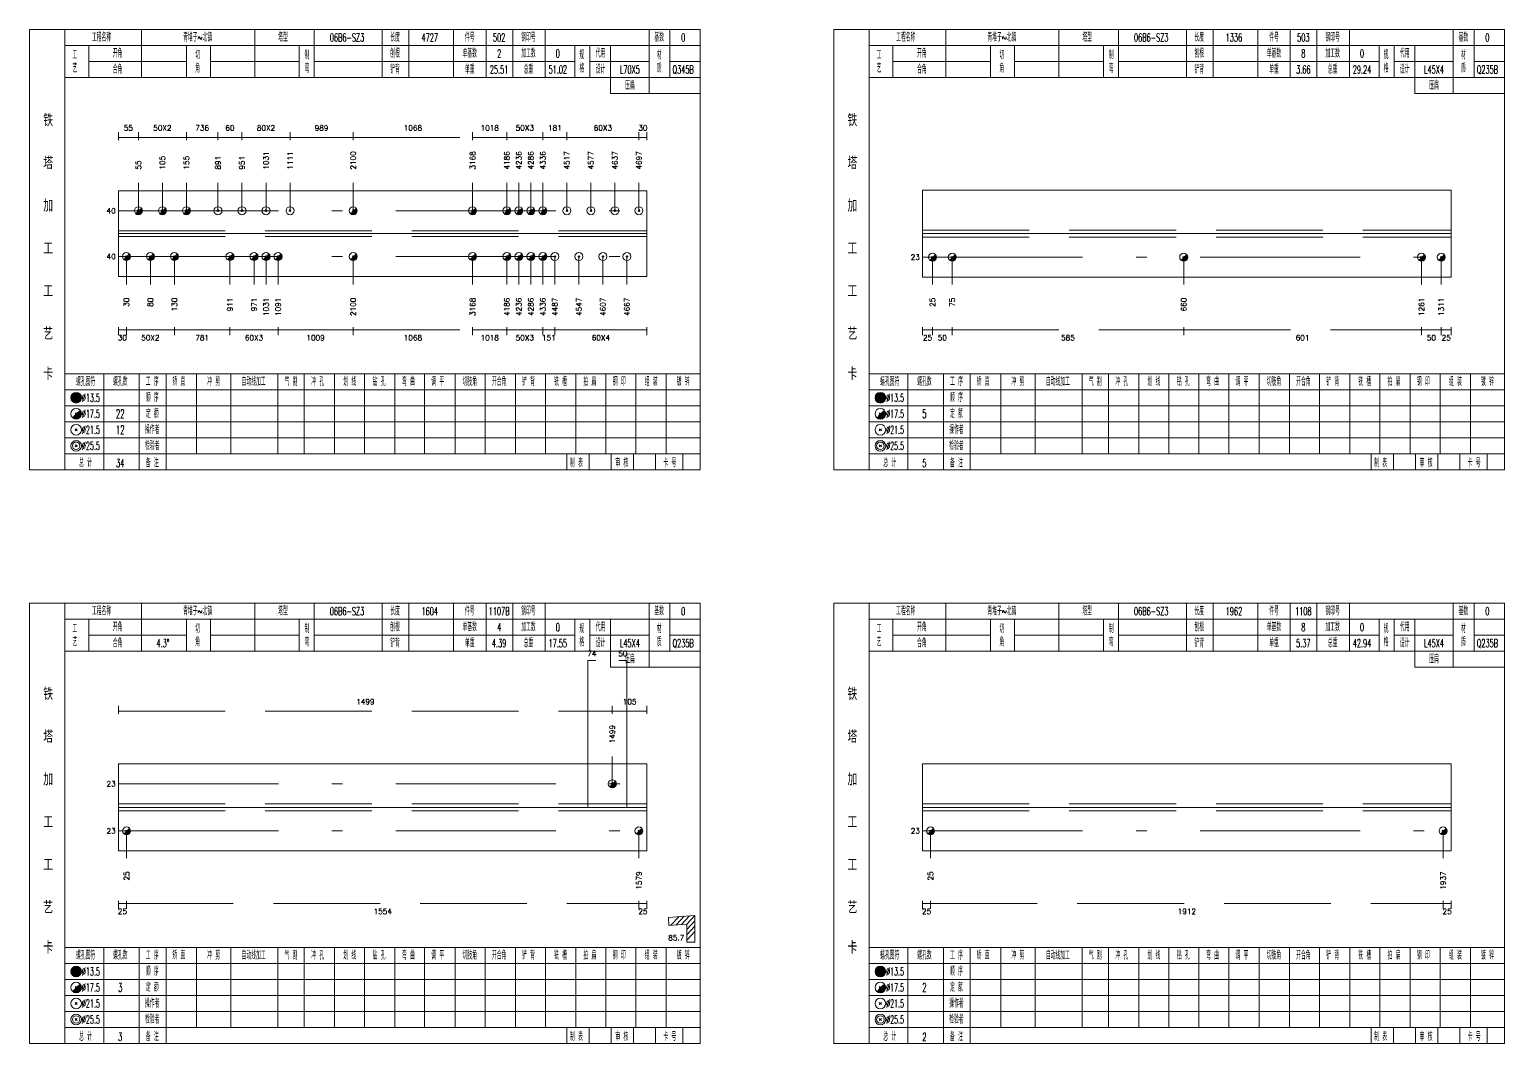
# Model space of a CAD drawing. Extents: x 0 to 30090, y 0 to 380.
# Drawn here: x 15673 to 16226, y 0 to 380 of the extents above; entities that cross this region are included whole.
import ezdxf
from ezdxf.enums import TextEntityAlignment as Align

# ---------------------------------------------------------------- set-up
doc = ezdxf.new("R2010")
doc.units = 0
doc.header["$LTSCALE"] = 20
doc.header["$MEASUREMENT"] = 0
doc.linetypes.add('一点画线', pattern=[5.2, 3, -1, 0.2, -1])
doc.linetypes.add('虚线', pattern=[2.75, 2, -0.75])
doc.layers.get('0').update_dxf_attribs({"linetype": 'CONTINUOUS', "lineweight": 25})
for name, color, linetype, lineweight in [('1', 7, 'CONTINUOUS', 25), ('2', 7, 'CONTINUOUS', 25), ('4', 7, 'CONTINUOUS', 25), ('5', 7, 'CONTINUOUS', 25)]:
    doc.layers.add(name, color=color, linetype=linetype, lineweight=lineweight)
doc.styles.get("Standard").update_dxf_attribs({"font": 'simplex', "width": 0.7, "bigfont": 'gbhzfs.shx'})

# ---------------------------------------------------------------- blocks, each defined once
blk = doc.blocks.new('孔17.5')
at = {"layer": '5', "color": 7, "linetype": 'Continuous', "lineweight": 13}
for p, q in [((-0.2, -0.2), (0.2, 0.2)), ((-0.2, 0.2), (0.2, -0.2))]:
    blk.add_line(p, q, dxfattribs=at)
blk.add_circle((0, 0), 1, dxfattribs=at)
for radius in [0.9, 0.8, 0.7, 0.6, 0.5, 0.4, 0.3, 0.2, 0.1]:
    blk.add_arc((0, 0), radius, 225, 45, dxfattribs=at)
blk = doc.blocks.new('孔21.5')
at = {"layer": '5', "color": 7, "linetype": 'Continuous', "lineweight": 13}
for p, q in [((-0.2, -0.2), (0.2, 0.2)), ((-0.2, 0.2), (0.2, -0.2))]:
    blk.add_line(p, q, dxfattribs=at)
blk.add_circle((0, 0), 1, dxfattribs=at)

msp = doc.modelspace()

# ---------------------------------------------------------------- linework, layer by layer
at = {"color": 8, "linetype": '虚线', "lineweight": 9}
for p, q in [((15706.1, 338.5), (15706.1, 341.5)), ((15706.1, 339.5), (15713.6, 339.5)), ((15713.6, 338.5), (15713.6, 341.5)), ((15713.6, 338.5), (15713.6, 341.5)), ((15713.6, 339.5), (15731.6, 339.5)), ((15731.6, 338.5), (15731.6, 341.5)), ((15731.6, 338.5), (15731.6, 341.5)), ((15731.6, 339.5), (15743.44, 339.5)), ((15743.44, 338.5), (15743.44, 341.5)), ((15743.44, 338.5), (15743.44, 341.5)), ((15743.44, 339.5), (15752.44, 339.5)), ((15752.44, 338.5), (15752.44, 341.5)), ((15752.44, 338.5), (15752.44, 341.5)), ((15752.44, 339.5), (15770.44, 339.5)), ((15770.44, 338.5), (15770.44, 341.5)), ((15770.44, 338.5), (15770.44, 341.5)), ((15770.44, 339.5), (15794.11, 339.5)), ((15794.11, 338.5), (15794.11, 341.5)), ((15794.11, 338.5), (15794.11, 341.5)), ((15794.11, 339.5), (15838.87, 339.5)), ((15838.87, 338.5), (15838.87, 341.5)), ((15838.87, 338.5), (15838.87, 341.5)), ((15838.87, 339.5), (15851.7, 339.5)), ((15851.7, 338.5), (15851.7, 341.5)), ((15851.7, 338.5), (15851.7, 341.5)), ((15851.7, 339.5), (15865.2, 339.5)), ((15865.2, 338.5), (15865.2, 341.5)), ((15865.2, 338.5), (15865.2, 341.5)), ((15865.2, 339.5), (15874.2, 339.5)), ((15874.2, 338.5), (15874.2, 341.5)), ((15874.2, 338.5), (15874.2, 341.5)), ((15874.2, 339.5), (15901.2, 339.5)), ((15901.2, 338.5), (15901.2, 341.5)), ((15901.2, 338.5), (15901.2, 341.5)), ((15901.2, 339.5), (15904.2, 339.5)), ((15904.2, 338.5), (15904.2, 341.5)), ((15706.1, 268.5), (15706.1, 265.5)), ((15706.1, 267.5), (15709.1, 267.5)), ((15709.1, 268.5), (15709.1, 265.5)), ((15709.1, 268.5), (15709.1, 265.5)), ((15709.1, 267.5), (15727.1, 267.5)), ((15727.1, 268.5), (15727.1, 265.5)), ((15727.1, 268.5), (15727.1, 265.5)), ((15727.1, 267.5), (15747.94, 267.5)), ((15747.94, 268.5), (15747.94, 265.5)), ((15747.94, 268.5), (15747.94, 265.5)), ((15747.94, 267.5), (15765.94, 267.5)), ((15765.94, 268.5), (15765.94, 265.5)), ((15765.94, 268.5), (15765.94, 265.5)), ((15765.94, 267.5), (15794.11, 267.5)), ((15794.11, 268.5), (15794.11, 265.5)), ((15794.11, 268.5), (15794.11, 265.5)), ((15794.11, 267.5), (15838.87, 267.5)), ((15838.87, 268.5), (15838.87, 265.5)), ((15838.87, 268.5), (15838.87, 265.5)), ((15838.87, 267.5), (15851.7, 267.5)), ((15851.7, 268.5), (15851.7, 265.5)), ((15851.7, 268.5), (15851.7, 265.5)), ((15851.7, 267.5), (15865.2, 267.5)), ((15865.2, 268.5), (15865.2, 265.5)), ((15865.2, 268.5), (15865.2, 265.5)), ((15865.2, 267.5), (15869.7, 267.5)), ((15869.7, 268.5), (15869.7, 265.5)), ((15869.7, 268.5), (15869.7, 265.5)), ((15869.7, 267.5), (15904.2, 267.5)), ((15904.2, 268.5), (15904.2, 265.5)), ((16007.5, 268.5), (16007.5, 265.5)), ((16007.5, 267.5), (16011.21, 267.5)), ((16011.21, 268.5), (16011.21, 265.5)), ((16011.21, 268.5), (16011.21, 265.5)), ((16011.21, 267.5), (16018.62, 267.5)), ((16018.62, 268.5), (16018.62, 265.5)), ((16018.62, 268.5), (16018.62, 265.5)), ((16018.62, 267.5), (16105.36, 267.5)), ((16105.36, 268.5), (16105.36, 265.5)), ((16105.36, 268.5), (16105.36, 265.5)), ((16105.36, 267.5), (16194.48, 267.5)), ((16194.48, 268.5), (16194.48, 265.5)), ((16194.48, 268.5), (16194.48, 265.5)), ((16194.48, 267.5), (16201.89, 267.5)), ((16201.89, 268.5), (16201.89, 265.5)), ((16201.89, 268.5), (16201.89, 265.5)), ((16201.89, 267.5), (16205.6, 267.5)), ((16205.6, 268.5), (16205.6, 265.5)), ((15706.1, 123.5), (15706.1, 126.5)), ((15706.1, 124.5), (15891.23, 124.5)), ((15891.23, 123.5), (15891.23, 126.5)), ((15891.23, 123.5), (15891.23, 126.5)), ((15891.23, 124.5), (15904.2, 124.5)), ((15904.2, 123.5), (15904.2, 126.5)), ((15706.1, 53.5), (15706.1, 50.5)), ((15706.1, 52.5), (15709.19, 52.5)), ((15709.19, 53.5), (15709.19, 50.5)), ((15709.19, 53.5), (15709.19, 50.5)), ((15709.19, 52.5), (15901.2, 52.5)), ((15901.2, 53.5), (15901.2, 50.5)), ((15901.2, 53.5), (15901.2, 50.5)), ((15901.2, 52.5), (15904.2, 52.5)), ((15904.2, 53.5), (15904.2, 50.5)), ((16007.5, 53.5), (16007.5, 50.5)), ((16007.5, 52.5), (16010.5, 52.5)), ((16010.5, 53.5), (16010.5, 50.5)), ((16010.5, 53.5), (16010.5, 50.5)), ((16010.5, 52.5), (16202.6, 52.5)), ((16202.6, 53.5), (16202.6, 50.5)), ((16202.6, 53.5), (16202.6, 50.5)), ((16202.6, 52.5), (16205.6, 52.5)), ((16205.6, 53.5), (16205.6, 50.5))]:
    msp.add_line(p, q, dxfattribs=at)
at = {"color": 7, "linetype": 'Continuous', "lineweight": 13}
for p, q in [((15713.6, 312.07), (15713.6, 322.5)), ((15722.6, 312.07), (15722.6, 322.5)), ((15731.6, 312.07), (15731.6, 322.5)), ((15743.44, 312.07), (15743.44, 322.5)), ((15752.44, 312.07), (15752.44, 322.5)), ((15761.44, 312.07), (15761.44, 322.5)), ((15770.44, 312.07), (15770.44, 322.5)), ((15794.11, 312.07), (15794.11, 322.5)), ((15838.87, 312.07), (15838.87, 322.5)), ((15851.7, 312.07), (15851.7, 322.5)), ((15856.2, 312.07), (15856.2, 322.5)), ((15860.7, 312.07), (15860.7, 322.5)), ((15865.2, 312.07), (15865.2, 322.5)), ((15874.2, 312.07), (15874.2, 322.5)), ((15883.2, 312.07), (15883.2, 322.5)), ((15892.2, 312.07), (15892.2, 322.5)), ((15901.2, 312.07), (15901.2, 322.5)), ((15709.1, 294.93), (15709.1, 284.5)), ((15718.1, 294.93), (15718.1, 284.5)), ((15727.1, 294.93), (15727.1, 284.5)), ((15747.94, 294.93), (15747.94, 284.5)), ((15756.94, 294.93), (15756.94, 284.5)), ((15761.44, 294.93), (15761.44, 284.5)), ((15765.94, 294.93), (15765.94, 284.5)), ((15794.11, 294.93), (15794.11, 284.5)), ((15838.87, 294.93), (15838.87, 284.5)), ((15851.7, 294.93), (15851.7, 284.5)), ((15856.2, 294.93), (15856.2, 284.5)), ((15860.7, 294.93), (15860.7, 284.5)), ((15865.2, 294.93), (15865.2, 284.5)), ((15869.7, 294.93), (15869.7, 284.5)), ((15878.7, 294.93), (15878.7, 284.5)), ((15887.7, 294.93), (15887.7, 284.5)), ((15896.7, 294.93), (15896.7, 284.5)), ((16011.21, 294.67), (16011.21, 284.5)), ((16018.62, 294.67), (16018.62, 284.5)), ((16105.36, 294.67), (16105.36, 284.5)), ((16194.48, 294.67), (16194.48, 284.5)), ((16201.89, 294.67), (16201.89, 284.5)), ((15891.23, 97.33), (15891.23, 107.5)), ((15709.19, 79.67), (15709.19, 69.5)), ((15901.2, 79.67), (15901.2, 69.5)), ((16010.5, 79.67), (16010.5, 69.5)), ((16202.6, 79.67), (16202.6, 69.5))]:
    msp.add_line(p, q, dxfattribs=at)
at = {"color": 7, "linetype": 'Continuous', "lineweight": 18}
for p, q in [((15706.1, 319.57), (15706.1, 287.43)), ((15706.1, 319.57), (15904.2, 319.57)), ((15904.2, 319.57), (15904.2, 287.43)), ((16007.5, 319.83), (16007.5, 287.17)), ((16007.5, 319.83), (16205.6, 319.83)), ((16205.6, 319.83), (16205.6, 287.17)), ((15706.1, 303.5), (15904.2, 303.5)), ((16007.5, 303.5), (16205.6, 303.5)), ((15706.1, 104.83), (15706.1, 72.17)), ((15706.1, 104.83), (15904.2, 104.83)), ((15904.2, 104.83), (15904.2, 72.17)), ((16007.5, 104.83), (16007.5, 72.17)), ((16007.5, 104.83), (16205.6, 104.83)), ((16205.6, 104.83), (16205.6, 72.17)), ((15706.1, 88.5), (15904.2, 88.5)), ((16007.5, 88.5), (16205.6, 88.5))]:
    msp.add_line(p, q, dxfattribs=at)
at = {"color": 3, "linetype": '一点画线', "lineweight": 13}
for p, q in [((15706.1, 312.07), (15904.2, 312.07)), ((15706.1, 294.93), (15904.2, 294.93)), ((16007.5, 294.67), (16205.6, 294.67)), ((15706.1, 97.33), (15904.2, 97.33)), ((15706.1, 79.67), (15904.2, 79.67)), ((16007.5, 79.67), (16205.6, 79.67))]:
    msp.add_line(p, q, dxfattribs=at)
at = {"color": 1, "linetype": '虚线', "lineweight": 18}
for p, q in [((15706.1, 304.57), (15904.2, 304.57)), ((16007.5, 304.83), (16205.6, 304.83)), ((15706.1, 302.43), (15904.2, 302.43)), ((16007.5, 302.17), (16205.6, 302.17)), ((15706.1, 89.83), (15904.2, 89.83)), ((16007.5, 89.83), (16205.6, 89.83)), ((15706.1, 87.17), (15904.2, 87.17)), ((16007.5, 87.17), (16205.6, 87.17))]:
    msp.add_line(p, q, dxfattribs=at)
at = {"layer": '1', "color": 7, "linetype": 'Continuous', "lineweight": 18}
for p, q in [((15706.1, 287.43), (15904.2, 287.43)), ((16007.5, 287.17), (16205.6, 287.17)), ((15706.1, 72.17), (15904.2, 72.17)), ((16007.5, 72.17), (16205.6, 72.17))]:
    msp.add_line(p, q, dxfattribs=at)
at = {"layer": '2', "color": 7, "linetype": 'Continuous', "lineweight": 13}
for p, q in [((15882.09, 88.5), (15882.09, 143.5)), ((15882.09, 143.5), (15885.09, 143.5)), ((15896.7, 143.5), (15893.7, 143.5)), ((15896.7, 88.5), (15896.7, 143.5)), ((15922.2, 48), (15912.23, 47.25)), ((15912.23, 47.25), (15912.45, 44.26)), ((15912.45, 44.26), (15919.2, 44.77)), ((15913.22, 44.32), (15916.22, 47.55)), ((15915.21, 44.47), (15918.21, 47.7)), ((15917.21, 44.62), (15920.21, 47.85)), ((15919.2, 44.77), (15922.2, 48)), ((15919.2, 42.77), (15922.2, 46)), ((15919.2, 44.77), (15919.2, 38)), ((15922.2, 38), (15922.2, 48)), ((15919.2, 40.77), (15922.2, 44)), ((15919.2, 38.77), (15922.2, 42)), ((15919.2, 38), (15922.2, 38))]:
    msp.add_line(p, q, dxfattribs=at)
at = {"layer": '4', "color": 1, "linetype": 'Continuous', "lineweight": 18}
for p, q in [((15686.1, 215), (15686.1, 380)), ((15714.8, 362), (15714.8, 380)), ((15757.2, 362), (15757.2, 380)), ((15779.5, 362), (15779.5, 380)), ((15805, 362), (15805, 380)), ((15815, 362), (15815, 380)), ((15831.7, 362), (15831.7, 380)), ((15843.9, 362), (15843.9, 380)), ((15853.9, 362), (15853.9, 380)), ((15866.1, 362), (15866.1, 380)), ((15905, 356), (15905, 380)), ((15912.8, 362), (15912.8, 380)), ((15987.5, 215), (15987.5, 380)), ((16016.2, 362), (16016.2, 380)), ((16058.6, 362), (16058.6, 380)), ((16080.9, 362), (16080.9, 380)), ((16106.4, 362), (16106.4, 380)), ((16116.4, 362), (16116.4, 380)), ((16133.1, 362), (16133.1, 380)), ((16145.3, 362), (16145.3, 380)), ((16155.3, 362), (16155.3, 380)), ((16167.5, 362), (16167.5, 380)), ((16206.4, 356), (16206.4, 380)), ((16214.2, 362), (16214.2, 380)), ((15686.1, 374), (15924.2, 374)), ((15695, 362), (15695, 374)), ((15731.6, 362), (15731.6, 374)), ((15740.6, 362), (15740.6, 374)), ((15773.9, 362), (15773.9, 374)), ((15877.2, 362), (15877.2, 374)), ((15882.8, 362), (15882.8, 374)), ((15890.6, 356), (15890.6, 374)), ((15987.5, 374), (16225.6, 374)), ((15996.4, 362), (15996.4, 374)), ((16033, 362), (16033, 374)), ((16042, 362), (16042, 374)), ((16075.3, 362), (16075.3, 374)), ((16178.6, 362), (16178.6, 374)), ((16184.2, 362), (16184.2, 374)), ((16192, 356), (16192, 374)), ((15695, 368), (15731.6, 368)), ((15740.6, 368), (15773.9, 368)), ((15779.5, 368), (15877.2, 368)), ((15882.8, 368), (15905, 368)), ((15912.8, 368), (15924.2, 368)), ((15996.4, 368), (16033, 368)), ((16042, 368), (16075.3, 368)), ((16080.9, 368), (16178.6, 368)), ((16184.2, 368), (16206.4, 368)), ((16214.2, 368), (16225.6, 368)), ((15686.1, 362), (15924.2, 362)), ((15987.5, 362), (16225.6, 362)), ((15890.6, 356), (15924.2, 356)), ((16192, 356), (16225.6, 356)), ((15686.1, 251), (15924.2, 251)), ((15700.6, 215), (15700.6, 251)), ((15713.9, 215), (15713.9, 251)), ((15724, 215), (15724, 251)), ((15735.4, 221), (15735.4, 251)), ((15748.3, 221), (15748.3, 251)), ((15765.9, 221), (15765.9, 251)), ((15775.8, 221), (15775.8, 251)), ((15787.1, 221), (15787.1, 251)), ((15798.4, 221), (15798.4, 251)), ((15809.7, 221), (15809.7, 251)), ((15820.9, 221), (15820.9, 251)), ((15832.3, 221), (15832.3, 251)), ((15843.6, 221), (15843.6, 251)), ((15854.9, 221), (15854.9, 251)), ((15866.2, 221), (15866.2, 251)), ((15877.5, 221), (15877.5, 251)), ((15888.8, 221), (15888.8, 251)), ((15900.1, 221), (15900.1, 251)), ((15911.4, 221), (15911.4, 251)), ((15987.5, 251), (16225.6, 251)), ((16002, 215), (16002, 251)), ((16015.3, 215), (16015.3, 251)), ((16025.4, 215), (16025.4, 251)), ((16036.8, 221), (16036.8, 251)), ((16049.7, 221), (16049.7, 251)), ((16067.3, 221), (16067.3, 251)), ((16077.2, 221), (16077.2, 251)), ((16088.5, 221), (16088.5, 251)), ((16099.8, 221), (16099.8, 251)), ((16111.1, 221), (16111.1, 251)), ((16122.3, 221), (16122.3, 251)), ((16133.7, 221), (16133.7, 251)), ((16145, 221), (16145, 251)), ((16156.3, 221), (16156.3, 251)), ((16167.6, 221), (16167.6, 251)), ((16178.9, 221), (16178.9, 251)), ((16190.2, 221), (16190.2, 251)), ((16201.5, 221), (16201.5, 251)), ((16212.8, 221), (16212.8, 251)), ((15686.1, 245), (15924.2, 245)), ((15987.5, 245), (16225.6, 245)), ((15686.1, 239), (15924.2, 239)), ((15987.5, 239), (16225.6, 239)), ((15686.1, 233), (15924.2, 233)), ((15987.5, 233), (16225.6, 233)), ((15686.1, 227), (15924.2, 227)), ((15987.5, 227), (16225.6, 227)), ((15686.1, 221), (15924.2, 221)), ((15874.2, 215), (15874.2, 221)), ((15882.6, 215), (15882.6, 221)), ((15890.8, 215), (15890.8, 221)), ((15899.2, 215), (15899.2, 221)), ((15907.4, 215), (15907.4, 221)), ((15917.7, 215), (15917.7, 221)), ((15987.5, 221), (16225.6, 221)), ((16175.6, 215), (16175.6, 221)), ((16184, 215), (16184, 221)), ((16192.2, 215), (16192.2, 221)), ((16200.6, 215), (16200.6, 221)), ((16208.8, 215), (16208.8, 221)), ((16219.1, 215), (16219.1, 221)), ((15686.1, 0), (15686.1, 165)), ((15714.8, 147), (15714.8, 165)), ((15757.2, 147), (15757.2, 165)), ((15779.5, 147), (15779.5, 165)), ((15805, 147), (15805, 165)), ((15815, 147), (15815, 165)), ((15831.7, 147), (15831.7, 165)), ((15843.9, 147), (15843.9, 165)), ((15853.9, 147), (15853.9, 165)), ((15866.1, 147), (15866.1, 165)), ((15905, 141), (15905, 165)), ((15912.8, 147), (15912.8, 165)), ((15987.5, 0), (15987.5, 165)), ((16016.2, 147), (16016.2, 165)), ((16058.6, 147), (16058.6, 165)), ((16080.9, 147), (16080.9, 165)), ((16106.4, 147), (16106.4, 165)), ((16116.4, 147), (16116.4, 165)), ((16133.1, 147), (16133.1, 165)), ((16145.3, 147), (16145.3, 165)), ((16155.3, 147), (16155.3, 165)), ((16167.5, 147), (16167.5, 165)), ((16206.4, 141), (16206.4, 165)), ((16214.2, 147), (16214.2, 165)), ((15686.1, 159), (15924.2, 159)), ((15695, 147), (15695, 159)), ((15731.6, 147), (15731.6, 159)), ((15740.6, 147), (15740.6, 159)), ((15773.9, 147), (15773.9, 159)), ((15877.2, 147), (15877.2, 159)), ((15882.8, 147), (15882.8, 159)), ((15890.6, 141), (15890.6, 159)), ((15987.5, 159), (16225.6, 159)), ((15996.4, 147), (15996.4, 159)), ((16033, 147), (16033, 159)), ((16042, 147), (16042, 159)), ((16075.3, 147), (16075.3, 159)), ((16178.6, 147), (16178.6, 159)), ((16184.2, 147), (16184.2, 159)), ((16192, 141), (16192, 159)), ((15695, 153), (15731.6, 153)), ((15740.6, 153), (15773.9, 153)), ((15779.5, 153), (15877.2, 153)), ((15882.8, 153), (15905, 153)), ((15912.8, 153), (15924.2, 153)), ((15996.4, 153), (16033, 153)), ((16042, 153), (16075.3, 153)), ((16080.9, 153), (16178.6, 153)), ((16184.2, 153), (16206.4, 153)), ((16214.2, 153), (16225.6, 153)), ((15686.1, 147), (15924.2, 147)), ((15987.5, 147), (16225.6, 147)), ((15890.6, 141), (15924.2, 141)), ((16192, 141), (16225.6, 141)), ((15686.1, 36), (15924.2, 36)), ((15700.6, 0), (15700.6, 36)), ((15713.9, 0), (15713.9, 36)), ((15724, 0), (15724, 36)), ((15735.4, 6), (15735.4, 36)), ((15748.3, 6), (15748.3, 36)), ((15765.9, 6), (15765.9, 36)), ((15775.8, 6), (15775.8, 36)), ((15787.1, 6), (15787.1, 36)), ((15798.4, 6), (15798.4, 36)), ((15809.7, 6), (15809.7, 36)), ((15820.9, 6), (15820.9, 36)), ((15832.3, 6), (15832.3, 36)), ((15843.6, 6), (15843.6, 36)), ((15854.9, 6), (15854.9, 36)), ((15866.2, 6), (15866.2, 36)), ((15877.5, 6), (15877.5, 36)), ((15888.8, 6), (15888.8, 36)), ((15900.1, 6), (15900.1, 36)), ((15911.4, 6), (15911.4, 36)), ((15987.5, 36), (16225.6, 36)), ((16002, 0), (16002, 36)), ((16015.3, 0), (16015.3, 36)), ((16025.4, 0), (16025.4, 36)), ((16036.8, 6), (16036.8, 36)), ((16049.7, 6), (16049.7, 36)), ((16067.3, 6), (16067.3, 36)), ((16077.2, 6), (16077.2, 36)), ((16088.5, 6), (16088.5, 36)), ((16099.8, 6), (16099.8, 36)), ((16111.1, 6), (16111.1, 36)), ((16122.3, 6), (16122.3, 36)), ((16133.7, 6), (16133.7, 36)), ((16145, 6), (16145, 36)), ((16156.3, 6), (16156.3, 36)), ((16167.6, 6), (16167.6, 36)), ((16178.9, 6), (16178.9, 36)), ((16190.2, 6), (16190.2, 36)), ((16201.5, 6), (16201.5, 36)), ((16212.8, 6), (16212.8, 36)), ((15686.1, 30), (15924.2, 30)), ((15987.5, 30), (16225.6, 30)), ((15686.1, 24), (15924.2, 24)), ((15987.5, 24), (16225.6, 24)), ((15686.1, 18), (15924.2, 18)), ((15987.5, 18), (16225.6, 18)), ((15686.1, 12), (15924.2, 12)), ((15987.5, 12), (16225.6, 12)), ((15686.1, 6), (15924.2, 6)), ((15874.2, 0), (15874.2, 6)), ((15882.6, 0), (15882.6, 6)), ((15890.8, 0), (15890.8, 6)), ((15899.2, 0), (15899.2, 6)), ((15907.4, 0), (15907.4, 6)), ((15917.7, 0), (15917.7, 6)), ((15987.5, 6), (16225.6, 6)), ((16175.6, 0), (16175.6, 6)), ((16184, 0), (16184, 6)), ((16192.2, 0), (16192.2, 6)), ((16200.6, 0), (16200.6, 6)), ((16208.8, 0), (16208.8, 6)), ((16219.1, 0), (16219.1, 6))]:
    msp.add_line(p, q, dxfattribs=at)
at = {"layer": '4', "color": 7, "linetype": 'Continuous', "lineweight": 13}
for p, q in [((15690.1, 241.8), (15690.5, 242.2)), ((15690.5, 241.8), (15690.1, 242.2)), ((15991.5, 241.8), (15991.9, 242.2)), ((15991.9, 241.8), (15991.5, 242.2)), ((15689.9, 235.6), (15690.7, 236.4)), ((15689.9, 236.4), (15690.7, 235.6)), ((15991.3, 235.6), (15992.1, 236.4)), ((15991.3, 236.4), (15992.1, 235.6)), ((15689.9, 229.6), (15690.7, 230.4)), ((15689.9, 230.4), (15690.7, 229.6)), ((15991.3, 229.6), (15992.1, 230.4)), ((15991.3, 230.4), (15992.1, 229.6)), ((15689.9, 223.6), (15690.7, 224.4)), ((15689.9, 224.4), (15690.7, 223.6)), ((15991.3, 223.6), (15992.1, 224.4)), ((15991.3, 224.4), (15992.1, 223.6)), ((15690.1, 26.8), (15690.5, 27.2)), ((15690.5, 26.8), (15690.1, 27.2)), ((15991.5, 26.8), (15991.9, 27.2)), ((15991.9, 26.8), (15991.5, 27.2)), ((15689.9, 20.6), (15690.7, 21.4)), ((15689.9, 21.4), (15690.7, 20.6)), ((15991.3, 20.6), (15992.1, 21.4)), ((15991.3, 21.4), (15992.1, 20.6)), ((15689.9, 14.6), (15690.7, 15.4)), ((15689.9, 15.4), (15690.7, 14.6)), ((15991.3, 14.6), (15992.1, 15.4)), ((15991.3, 15.4), (15992.1, 14.6)), ((15689.9, 8.6), (15690.7, 9.4)), ((15689.9, 9.4), (15690.7, 8.6)), ((15991.3, 8.6), (15992.1, 9.4)), ((15991.3, 9.4), (15992.1, 8.6))]:
    msp.add_line(p, q, dxfattribs=at)
at = {"layer": '4', "color": 1, "linetype": 'Continuous', "lineweight": 18}
for points in [[(15672.8, 380), (15672.8, 215), (15924.2, 215), (15924.2, 380)], [(15974.2, 380), (15974.2, 215), (16225.6, 215), (16225.6, 380)], [(15672.8, 165), (15672.8, 0), (15924.2, 0), (15924.2, 165)], [(15974.2, 165), (15974.2, 0), (16225.6, 0), (16225.6, 165)]]:
    msp.add_lwpolyline(points, close=True, dxfattribs=at)
at = {"layer": '4', "color": 7, "linetype": 'Continuous', "lineweight": 13}
for centre, radius in [((15690.3, 242), 2), ((15690.3, 242), 1.8), ((15690.3, 242), 1.6), ((15690.3, 242), 1.4), ((15991.7, 242), 2), ((15991.7, 242), 1.8), ((15991.7, 242), 1.6), ((15991.7, 242), 1.4), ((15690.3, 236), 2), ((15690.3, 242), 1.2), ((15690.3, 242), 1), ((15690.3, 242), 0.8), ((15690.3, 242), 0.6), ((15690.3, 242), 0.4), ((15690.3, 242), 0.2), ((15991.7, 236), 2), ((15991.7, 242), 1.2), ((15991.7, 242), 1), ((15991.7, 242), 0.8), ((15991.7, 242), 0.6), ((15991.7, 242), 0.4), ((15991.7, 242), 0.2), ((15690.3, 230), 2), ((15991.7, 230), 2), ((15690.3, 224), 2), ((15690.3, 224), 1.4), ((15991.7, 224), 2), ((15991.7, 224), 1.4), ((15690.3, 27), 2), ((15690.3, 27), 1.8), ((15690.3, 27), 1.6), ((15690.3, 27), 1.4), ((15690.3, 27), 1.2), ((15690.3, 27), 1), ((15690.3, 27), 0.8), ((15991.7, 27), 2), ((15991.7, 27), 1.8), ((15991.7, 27), 1.6), ((15991.7, 27), 1.4), ((15991.7, 27), 1.2), ((15991.7, 27), 1), ((15991.7, 27), 0.8), ((15690.3, 21), 2), ((15690.3, 27), 0.6), ((15690.3, 27), 0.4), ((15690.3, 27), 0.2), ((15991.7, 21), 2), ((15991.7, 27), 0.6), ((15991.7, 27), 0.4), ((15991.7, 27), 0.2), ((15690.3, 15), 2), ((15991.7, 15), 2), ((15690.3, 9), 2), ((15690.3, 9), 1.4), ((15991.7, 9), 2), ((15991.7, 9), 1.4)]:
    msp.add_circle(centre, radius, dxfattribs=at)
for centre, radius in [((15690.3, 236), 1.8), ((15690.3, 236), 1.6), ((15690.3, 236), 1.4), ((15690.3, 236), 1.2), ((15690.3, 236), 1), ((15690.3, 236), 0.8), ((15690.3, 236), 0.6), ((15690.3, 236), 0.4), ((15690.3, 236), 0.2), ((15991.7, 236), 1.8), ((15991.7, 236), 1.6), ((15991.7, 236), 1.4), ((15991.7, 236), 1.2), ((15991.7, 236), 1), ((15991.7, 236), 0.8), ((15991.7, 236), 0.6), ((15991.7, 236), 0.4), ((15991.7, 236), 0.2), ((15690.3, 21), 1.8), ((15690.3, 21), 1.6), ((15991.7, 21), 1.8), ((15991.7, 21), 1.6), ((15690.3, 21), 1.4), ((15690.3, 21), 1.2), ((15690.3, 21), 1), ((15690.3, 21), 0.8), ((15690.3, 21), 0.6), ((15690.3, 21), 0.4), ((15690.3, 21), 0.2), ((15991.7, 21), 1.4), ((15991.7, 21), 1.2), ((15991.7, 21), 1), ((15991.7, 21), 0.8), ((15991.7, 21), 0.6), ((15991.7, 21), 0.4), ((15991.7, 21), 0.2)]:
    msp.add_arc(centre, radius, 225, 45, dxfattribs=at)

# ---------------------------------------------------------------- block references
at = {"color": 7, "linetype": 'Continuous', "lineweight": 13, "xscale": 1.5, "yscale": 1.5, "zscale": 1.5}
for name, p in [('孔17.5', (15713.6, 312.07)), ('孔17.5', (15722.6, 312.07)), ('孔17.5', (15731.6, 312.07)), ('孔21.5', (15743.44, 312.07)), ('孔21.5', (15752.44, 312.07)), ('孔21.5', (15761.44, 312.07)), ('孔21.5', (15770.44, 312.07)), ('孔17.5', (15794.11, 312.07)), ('孔17.5', (15838.87, 312.07)), ('孔17.5', (15851.7, 312.07)), ('孔17.5', (15856.2, 312.07)), ('孔17.5', (15860.7, 312.07)), ('孔17.5', (15865.2, 312.07)), ('孔21.5', (15874.2, 312.07)), ('孔21.5', (15883.2, 312.07)), ('孔21.5', (15892.2, 312.07)), ('孔21.5', (15901.2, 312.07)), ('孔17.5', (15891.23, 97.33))]:
    msp.add_blockref(name, p, dxfattribs=at)
at = {"layer": '1', "color": 7, "linetype": 'Continuous', "lineweight": 13, "xscale": 1.5, "yscale": 1.5, "zscale": 1.5}
for name, p in [('孔17.5', (15709.1, 294.93)), ('孔17.5', (15718.1, 294.93)), ('孔17.5', (15727.1, 294.93)), ('孔17.5', (15747.94, 294.93)), ('孔17.5', (15756.94, 294.93)), ('孔17.5', (15761.44, 294.93)), ('孔17.5', (15765.94, 294.93)), ('孔17.5', (15794.11, 294.93)), ('孔17.5', (15838.87, 294.93)), ('孔17.5', (15851.7, 294.93)), ('孔17.5', (15856.2, 294.93)), ('孔17.5', (15860.7, 294.93)), ('孔17.5', (15865.2, 294.93)), ('孔21.5', (15869.7, 294.93)), ('孔21.5', (15878.7, 294.93)), ('孔21.5', (15887.7, 294.93)), ('孔21.5', (15896.7, 294.93)), ('孔17.5', (16011.21, 294.67)), ('孔17.5', (16018.62, 294.67)), ('孔17.5', (16105.36, 294.67)), ('孔17.5', (16194.48, 294.67)), ('孔17.5', (16201.89, 294.67)), ('孔17.5', (15709.19, 79.67)), ('孔17.5', (15901.2, 79.67)), ('孔17.5', (16010.5, 79.67)), ('孔17.5', (16202.6, 79.67))]:
    msp.add_blockref(name, p, dxfattribs=at)

# ---------------------------------------------------------------- texts
at = {"color": 8, "linetype": 'Continuous', "lineweight": 9}
for s, p in [('55', (15709.85, 341.5)), ('50X2', (15722.6, 341.5)), ('736', (15737.52, 341.5)), ('60', (15747.94, 341.5)), ('80X2', (15761.44, 341.5)), ('989', (15782.27, 341.5)), ('1068', (15816.49, 341.5)), ('1018', (15845.28, 341.5)), ('50X3', (15858.45, 341.5)), ('181', (15869.7, 341.5)), ('60X3', (15887.7, 341.5)), ('30', (15902.7, 341.5)), ('1499', (15798.67, 126.5)), ('105', (15897.72, 126.5))]:
    msp.add_text(s, height=2, dxfattribs=at).set_placement(p, align=Align.BOTTOM_CENTER)
at = {"color": 7, "linetype": 'Continuous', "lineweight": 13}
for s, p in [('105', (15722.6, 327.5)), ('155', (15731.6, 327.5)), ('891', (15743.44, 327.5)), ('951', (15752.44, 327.5)), ('1031', (15761.44, 327.5)), ('1111', (15770.44, 327.5)), ('2100', (15794.11, 327.5)), ('3168', (15838.87, 327.5)), ('4186', (15851.7, 327.5)), ('4236', (15856.2, 327.5)), ('4286', (15860.7, 327.5)), ('4336', (15865.2, 327.5)), ('4517', (15874.2, 327.5)), ('4577', (15883.2, 327.5)), ('4637', (15892.2, 327.5)), ('4697', (15901.2, 327.5)), ('55', (15713.6, 327.5)), ('1499', (15891.23, 112.5))]:
    msp.add_text(s, height=2, rotation=90, dxfattribs=at).set_placement(p, align=Align.MIDDLE_LEFT)
for s, p in [('40', (15705.1, 312.07)), ('40', (15705.1, 294.93)), ('23', (16006.5, 294.67)), ('23', (15705.1, 97.33)), ('23', (15705.1, 79.67)), ('23', (16006.5, 79.67))]:
    msp.add_text(s, height=2, dxfattribs=at).set_placement(p, align=Align.MIDDLE_RIGHT)
at = {"color": 8, "linetype": 'Continuous', "lineweight": 9}
for s, p in [('30', (15707.6, 265.5)), ('50X2', (15718.1, 265.5)), ('781', (15737.52, 265.5)), ('60X3', (15756.94, 265.5)), ('1009', (15780.02, 265.5)), ('1068', (15816.49, 265.5)), ('1018', (15845.28, 265.5)), ('50X3', (15858.45, 265.5)), ('151', (15867.45, 265.5)), ('60X4', (15886.95, 265.5)), ('25', (16009.35, 265.5)), ('50', (16014.91, 265.5)), ('585', (16061.99, 265.5)), ('601', (16149.92, 265.5)), ('50', (16198.19, 265.5)), ('25', (16203.75, 265.5)), ('25', (15707.64, 50.5)), ('1554', (15805.19, 50.5)), ('25', (15902.7, 50.5)), ('25', (16009, 50.5)), ('1912', (16106.55, 50.5)), ('25', (16204.1, 50.5))]:
    msp.add_text(s, height=2, dxfattribs=at).set_placement(p, align=Align.TOP_CENTER)
at = {"layer": '1', "color": 7, "linetype": 'Continuous', "lineweight": 13}
for s, p in [('30', (15709.1, 279.5)), ('80', (15718.1, 279.5)), ('130', (15727.1, 279.5)), ('911', (15747.94, 279.5)), ('971', (15756.94, 279.5)), ('1031', (15761.44, 279.5)), ('1091', (15765.94, 279.5)), ('2100', (15794.11, 279.5)), ('3168', (15838.87, 279.5)), ('4186', (15851.7, 279.5)), ('4236', (15856.2, 279.5)), ('4286', (15860.7, 279.5)), ('4336', (15865.2, 279.5)), ('4487', (15869.7, 279.5)), ('4547', (15878.7, 279.5)), ('4607', (15887.7, 279.5)), ('4667', (15896.7, 279.5)), ('25', (16011.21, 279.5)), ('75', (16018.62, 279.5)), ('660', (16105.36, 279.5)), ('1261', (16194.48, 279.5)), ('1311', (16201.89, 279.5)), ('25', (15709.19, 64.5)), ('1579', (15901.2, 64.5)), ('25', (16010.5, 64.5)), ('1937', (16202.6, 64.5))]:
    msp.add_text(s, height=2, rotation=90, dxfattribs=at).set_placement(p, align=Align.MIDDLE_RIGHT)
at = {"layer": '2', "color": 7, "linetype": 'Continuous', "lineweight": 13}
for s, p in [('74', (15883.59, 144.5)), ('50', (15895.2, 144.5))]:
    msp.add_text(s, height=2, dxfattribs=at).set_placement(p, align=Align.BOTTOM_CENTER)
msp.add_text('85.7', height=2, dxfattribs=at).set_placement((15918.2, 38), align=Align.BOTTOM_RIGHT)
at = {"layer": '4', "color": 1, "linetype": 'Continuous', "lineweight": 13}
for s, height, width, p in [('工程名称', 3, 0.6, (15699.8, 377)), ('青堆子~北镇', 3, 0.6, (15735.8, 377)), ('塔型', 3, 0.6, (15767.8, 377)), ('06B6-SZ3', 3, 0.6, (15791.8, 377)), ('长度', 3, 0.6, (15809.8, 377)), ('4727', 3, 0.6, (15822.8, 377)), ('件号', 3, 0.6, (15837.8, 377)), ('502', 3, 0.6, (15848.8, 377)), ('钢印号', 3, 0.6, (15859.8, 377)), ('基数', 3, 0.6, (15908.8, 377)), ('0', 3, 0.6, (15917.8, 377)), ('工程名称', 3, 0.6, (16001.2, 377)), ('青堆子~北镇', 3, 0.6, (16037.2, 377)), ('塔型', 3, 0.6, (16069.2, 377)), ('06B6-SZ3', 3, 0.6, (16093.2, 377)), ('长度', 3, 0.6, (16111.2, 377)), ('1336', 3, 0.6, (16124.2, 377)), ('件号', 3, 0.6, (16139.2, 377)), ('503', 3, 0.6, (16150.2, 377)), ('钢印号', 3, 0.6, (16161.2, 377)), ('基数', 3, 0.6, (16210.2, 377)), ('0', 3, 0.6, (16219.2, 377)), ('工', 3, 0.6, (15689.8, 370.4)), ('开角', 3, 0.6, (15705.8, 371)), ('切', 3, 0.6, (15735.8, 370.4)), ('制', 3, 0.6, (15776.8, 370.4)), ('刨根', 3, 0.6, (15809.8, 371)), ('单基数', 3, 0.6, (15837.8, 371)), ('2', 3, 0.6, (15848.8, 371)), ('加工数', 3, 0.6, (15859.8, 371)), ('0', 3, 0.6, (15870.8, 371)), ('规', 3, 0.6, (15879.8, 370.4)), ('代用', 3, 0.6, (15886.8, 371)), ('材', 3, 0.6, (15908.8, 370.4)), ('工', 3, 0.6, (15991.2, 370.4)), ('开角', 3, 0.6, (16007.2, 371)), ('切', 3, 0.6, (16037.2, 370.4)), ('制', 3, 0.6, (16078.2, 370.4)), ('刨根', 3, 0.6, (16111.2, 371)), ('单基数', 3, 0.6, (16139.2, 371)), ('8', 3, 0.6, (16150.2, 371)), ('加工数', 3, 0.6, (16161.2, 371)), ('0', 3, 0.6, (16172.2, 371)), ('规', 3, 0.6, (16181.2, 370.4)), ('代用', 3, 0.6, (16188.2, 371)), ('材', 3, 0.6, (16210.2, 370.4)), ('艺', 3, 0.6, (15689.8, 365.4)), ('合角', 3, 0.6, (15705.8, 365)), ('角', 3, 0.6, (15735.8, 365.4)), ('弯', 3, 0.6, (15776.8, 365.4)), ('铲背', 3, 0.6, (15809.8, 365)), ('单重', 3, 0.6, (15837.8, 365)), ('25.51', 3, 0.6, (15848.8, 365)), ('总重', 3, 0.6, (15859.8, 365)), ('51.02', 3, 0.6, (15870.8, 365)), ('格', 3, 0.6, (15879.8, 365.4)), ('设计', 3, 0.6, (15886.8, 365)), ('L70X5', 3, 0.6, (15897.8, 365)), ('质', 3, 0.6, (15908.8, 365.4)), ('Q345B', 3, 0.6, (15917.8, 365)), ('艺', 3, 0.6, (15991.2, 365.4)), ('合角', 3, 0.6, (16007.2, 365)), ('角', 3, 0.6, (16037.2, 365.4)), ('弯', 3, 0.6, (16078.2, 365.4)), ('铲背', 3, 0.6, (16111.2, 365)), ('单重', 3, 0.6, (16139.2, 365)), ('3.66', 3, 0.6, (16150.2, 365)), ('总重', 3, 0.6, (16161.2, 365)), ('29.24', 3, 0.6, (16172.2, 365)), ('格', 3, 0.6, (16181.2, 365.4)), ('设计', 3, 0.6, (16188.2, 365)), ('L45X4', 3, 0.6, (16199.2, 365)), ('质', 3, 0.6, (16210.2, 365.4)), ('Q235B', 3, 0.6, (16219.2, 365)), ('压扁', 3, 0.6, (15897.8, 359)), ('压扁', 3, 0.6, (16199.2, 359)), ('铁', 4.6, 0.8, (15679.8, 346)), ('铁', 4.6, 0.8, (15981.2, 346)), ('塔', 4.6, 0.8, (15679.8, 330)), ('塔', 4.6, 0.8, (15981.2, 330)), ('加', 4.6, 0.8, (15679.8, 314)), ('加', 4.6, 0.8, (15981.2, 314)), ('工', 4.6, 0.8, (15679.8, 298)), ('工', 4.6, 0.8, (15981.2, 298)), ('工', 4.6, 0.8, (15679.8, 282)), ('工', 4.6, 0.8, (15981.2, 282)), ('艺', 4.6, 0.8, (15679.8, 266)), ('艺', 4.6, 0.8, (15981.2, 266)), ('卡', 4.6, 0.8, (15679.8, 251)), ('螺孔图符', 3, 0.6, (15693.8, 248)), ('螺孔数', 3, 0.6, (15706.8, 248)), ('工 序', 3, 0.6, (15718.8, 248)), ('矫 直', 3, 0.6, (15728.8, 248)), ('冲 剪', 3, 0.6, (15741.8, 248)), ('自动线加工', 3, 0.6, (15756.8, 248)), ('气 割', 3, 0.6, (15770.8, 248)), ('冲 孔', 3, 0.6, (15780.8, 248)), ('划 线', 3, 0.6, (15792.8, 248)), ('钻 孔', 3, 0.6, (15803.8, 248)), ('弯 曲', 3, 0.6, (15814.8, 248)), ('调 平', 3, 0.6, (15825.8, 248)), ('切肢角', 3, 0.6, (15837.8, 248)), ('开合角', 3, 0.6, (15848.8, 248)), ('铲 背', 3, 0.6, (15859.8, 248)), ('铣 槽', 3, 0.6, (15871.8, 248)), ('拍 扁', 3, 0.6, (15882.8, 248)), ('钢 印', 3, 0.6, (15893.8, 248)), ('组 装', 3, 0.6, (15905.8, 248)), ('镀 锌', 3, 0.6, (15917.8, 248)), ('卡', 4.6, 0.8, (15981.2, 251)), ('螺孔图符', 3, 0.6, (15995.2, 248)), ('螺孔数', 3, 0.6, (16008.2, 248)), ('工 序', 3, 0.6, (16020.2, 248)), ('矫 直', 3, 0.6, (16030.2, 248)), ('冲 剪', 3, 0.6, (16043.2, 248)), ('自动线加工', 3, 0.6, (16058.2, 248)), ('气 割', 3, 0.6, (16072.2, 248)), ('冲 孔', 3, 0.6, (16082.2, 248)), ('划 线', 3, 0.6, (16094.2, 248)), ('钻 孔', 3, 0.6, (16105.2, 248)), ('弯 曲', 3, 0.6, (16116.2, 248)), ('调 平', 3, 0.6, (16127.2, 248)), ('切肢角', 3, 0.6, (16139.2, 248)), ('开合角', 3, 0.6, (16150.2, 248)), ('铲 背', 3, 0.6, (16161.2, 248)), ('铣 槽', 3, 0.6, (16173.2, 248)), ('拍 扁', 3, 0.6, (16184.2, 248)), ('钢 印', 3, 0.6, (16195.2, 248)), ('组 装', 3, 0.6, (16207.2, 248)), ('镀 锌', 3, 0.6, (16219.2, 248)), ('%%C13.5', 3, 0.5, (15695.8, 242)), ('顺 序', 3, 0.6, (15718.8, 242)), ('%%C13.5', 3, 0.5, (15997.2, 242)), ('顺 序', 3, 0.6, (16020.2, 242)), ('定 额', 3, 0.6, (15718.8, 236)), ('定 额', 3, 0.6, (16020.2, 236)), ('%%C17.5', 3, 0.5, (15695.8, 236)), ('22', 3.2, 0.6, (15706.8, 236)), ('%%C17.5', 3, 0.5, (15997.2, 236)), ('5', 3.2, 0.6, (16008.2, 236)), ('%%C21.5', 3, 0.5, (15695.8, 230)), ('12', 3.2, 0.6, (15706.8, 230)), ('操作者', 3, 0.6, (15718.8, 230)), ('%%C21.5', 3, 0.5, (15997.2, 230)), ('操作者', 3, 0.6, (16020.2, 230)), ('%%C25.5', 3, 0.5, (15695.8, 224)), ('检验者', 3, 0.6, (15718.8, 224)), ('%%C25.5', 3, 0.5, (15997.2, 224)), ('检验者', 3, 0.6, (16020.2, 224)), ('总 计', 3, 0.6, (15693.8, 217.5)), ('34', 3, 0.6, (15706.8, 217.5)), ('备 注', 3, 0.6, (15718.8, 217.5)), ('制 表', 3, 0.6, (15877.8, 217.5)), ('审 核', 3, 0.6, (15894.8, 217.5)), ('卡 号', 3, 0.6, (15912.8, 217.5)), ('总 计', 3, 0.6, (15995.2, 217.5)), ('5', 3, 0.6, (16008.2, 217.5)), ('备 注', 3, 0.6, (16020.2, 217.5)), ('制 表', 3, 0.6, (16179.2, 217.5)), ('审 核', 3, 0.6, (16196.2, 217.5)), ('卡 号', 3, 0.6, (16214.2, 217.5)), ('工程名称', 3, 0.6, (15699.8, 162)), ('青堆子~北镇', 3, 0.6, (15735.8, 162)), ('塔型', 3, 0.6, (15767.8, 162)), ('06B6-SZ3', 3, 0.6, (15791.8, 162)), ('长度', 3, 0.6, (15809.8, 162)), ('1604', 3, 0.6, (15822.8, 162)), ('件号', 3, 0.6, (15837.8, 162)), ('1107B', 3, 0.6, (15848.8, 162)), ('钢印号', 3, 0.6, (15859.8, 162)), ('基数', 3, 0.6, (15908.8, 162)), ('0', 3, 0.6, (15917.8, 162)), ('工程名称', 3, 0.6, (16001.2, 162)), ('青堆子~北镇', 3, 0.6, (16037.2, 162)), ('塔型', 3, 0.6, (16069.2, 162)), ('06B6-SZ3', 3, 0.6, (16093.2, 162)), ('长度', 3, 0.6, (16111.2, 162)), ('1962', 3, 0.6, (16124.2, 162)), ('件号', 3, 0.6, (16139.2, 162)), ('1108', 3, 0.6, (16150.2, 162)), ('钢印号', 3, 0.6, (16161.2, 162)), ('基数', 3, 0.6, (16210.2, 162)), ('0', 3, 0.6, (16219.2, 162)), ('工', 3, 0.6, (15689.8, 155.4)), ('开角', 3, 0.6, (15705.8, 156)), ('切', 3, 0.6, (15735.8, 155.4)), ('制', 3, 0.6, (15776.8, 155.4)), ('刨根', 3, 0.6, (15809.8, 156)), ('单基数', 3, 0.6, (15837.8, 156)), ('4', 3, 0.6, (15848.8, 156)), ('加工数', 3, 0.6, (15859.8, 156)), ('0', 3, 0.6, (15870.8, 156)), ('规', 3, 0.6, (15879.8, 155.4)), ('代用', 3, 0.6, (15886.8, 156)), ('材', 3, 0.6, (15908.8, 155.4)), ('工', 3, 0.6, (15991.2, 155.4)), ('开角', 3, 0.6, (16007.2, 156)), ('切', 3, 0.6, (16037.2, 155.4)), ('制', 3, 0.6, (16078.2, 155.4)), ('刨根', 3, 0.6, (16111.2, 156)), ('单基数', 3, 0.6, (16139.2, 156)), ('8', 3, 0.6, (16150.2, 156)), ('加工数', 3, 0.6, (16161.2, 156)), ('0', 3, 0.6, (16172.2, 156)), ('规', 3, 0.6, (16181.2, 155.4)), ('代用', 3, 0.6, (16188.2, 156)), ('材', 3, 0.6, (16210.2, 155.4)), ('艺', 3, 0.6, (15689.8, 150.4)), ('合角', 3, 0.6, (15705.8, 150)), ('4.3%%d', 3, 0.6, (15722.8, 150)), ('角', 3, 0.6, (15735.8, 150.4)), ('弯', 3, 0.6, (15776.8, 150.4)), ('铲背', 3, 0.6, (15809.8, 150)), ('单重', 3, 0.6, (15837.8, 150)), ('4.39', 3, 0.6, (15848.8, 150)), ('总重', 3, 0.6, (15859.8, 150)), ('17.55', 3, 0.6, (15870.8, 150)), ('格', 3, 0.6, (15879.8, 150.4)), ('设计', 3, 0.6, (15886.8, 150)), ('L45X4', 3, 0.6, (15897.8, 150)), ('质', 3, 0.6, (15908.8, 150.4)), ('Q235B', 3, 0.6, (15917.8, 150)), ('艺', 3, 0.6, (15991.2, 150.4)), ('合角', 3, 0.6, (16007.2, 150)), ('角', 3, 0.6, (16037.2, 150.4)), ('弯', 3, 0.6, (16078.2, 150.4)), ('铲背', 3, 0.6, (16111.2, 150)), ('单重', 3, 0.6, (16139.2, 150)), ('5.37', 3, 0.6, (16150.2, 150)), ('总重', 3, 0.6, (16161.2, 150)), ('42.94', 3, 0.6, (16172.2, 150)), ('格', 3, 0.6, (16181.2, 150.4)), ('设计', 3, 0.6, (16188.2, 150)), ('L45X4', 3, 0.6, (16199.2, 150)), ('质', 3, 0.6, (16210.2, 150.4)), ('Q235B', 3, 0.6, (16219.2, 150)), ('压扁', 3, 0.6, (15897.8, 144)), ('压扁', 3, 0.6, (16199.2, 144)), ('铁', 4.6, 0.8, (15679.8, 131)), ('铁', 4.6, 0.8, (15981.2, 131)), ('塔', 4.6, 0.8, (15679.8, 115)), ('塔', 4.6, 0.8, (15981.2, 115)), ('加', 4.6, 0.8, (15679.8, 99)), ('加', 4.6, 0.8, (15981.2, 99)), ('工', 4.6, 0.8, (15679.8, 83)), ('工', 4.6, 0.8, (15981.2, 83)), ('工', 4.6, 0.8, (15679.8, 67)), ('工', 4.6, 0.8, (15981.2, 67)), ('艺', 4.6, 0.8, (15679.8, 51)), ('艺', 4.6, 0.8, (15981.2, 51)), ('卡', 4.6, 0.8, (15679.8, 36)), ('卡', 4.6, 0.8, (15981.2, 36)), ('螺孔图符', 3, 0.6, (15693.8, 33)), ('螺孔数', 3, 0.6, (15706.8, 33)), ('工 序', 3, 0.6, (15718.8, 33)), ('矫 直', 3, 0.6, (15728.8, 33)), ('冲 剪', 3, 0.6, (15741.8, 33)), ('自动线加工', 3, 0.6, (15756.8, 33)), ('气 割', 3, 0.6, (15770.8, 33)), ('冲 孔', 3, 0.6, (15780.8, 33)), ('划 线', 3, 0.6, (15792.8, 33)), ('钻 孔', 3, 0.6, (15803.8, 33)), ('弯 曲', 3, 0.6, (15814.8, 33)), ('调 平', 3, 0.6, (15825.8, 33)), ('切肢角', 3, 0.6, (15837.8, 33)), ('开合角', 3, 0.6, (15848.8, 33)), ('铲 背', 3, 0.6, (15859.8, 33)), ('铣 槽', 3, 0.6, (15871.8, 33)), ('拍 扁', 3, 0.6, (15882.8, 33)), ('钢 印', 3, 0.6, (15893.8, 33)), ('组 装', 3, 0.6, (15905.8, 33)), ('镀 锌', 3, 0.6, (15917.8, 33)), ('螺孔图符', 3, 0.6, (15995.2, 33)), ('螺孔数', 3, 0.6, (16008.2, 33)), ('工 序', 3, 0.6, (16020.2, 33)), ('矫 直', 3, 0.6, (16030.2, 33)), ('冲 剪', 3, 0.6, (16043.2, 33)), ('自动线加工', 3, 0.6, (16058.2, 33)), ('气 割', 3, 0.6, (16072.2, 33)), ('冲 孔', 3, 0.6, (16082.2, 33)), ('划 线', 3, 0.6, (16094.2, 33)), ('钻 孔', 3, 0.6, (16105.2, 33)), ('弯 曲', 3, 0.6, (16116.2, 33)), ('调 平', 3, 0.6, (16127.2, 33)), ('切肢角', 3, 0.6, (16139.2, 33)), ('开合角', 3, 0.6, (16150.2, 33)), ('铲 背', 3, 0.6, (16161.2, 33)), ('铣 槽', 3, 0.6, (16173.2, 33)), ('拍 扁', 3, 0.6, (16184.2, 33)), ('钢 印', 3, 0.6, (16195.2, 33)), ('组 装', 3, 0.6, (16207.2, 33)), ('镀 锌', 3, 0.6, (16219.2, 33)), ('%%C13.5', 3, 0.5, (15695.8, 27)), ('顺 序', 3, 0.6, (15718.8, 27)), ('%%C13.5', 3, 0.5, (15997.2, 27)), ('顺 序', 3, 0.6, (16020.2, 27)), ('%%C17.5', 3, 0.5, (15695.8, 21)), ('3', 3.2, 0.6, (15706.8, 21)), ('定 额', 3, 0.6, (15718.8, 21)), ('%%C17.5', 3, 0.5, (15997.2, 21)), ('2', 3.2, 0.6, (16008.2, 21)), ('定 额', 3, 0.6, (16020.2, 21)), ('操作者', 3, 0.6, (15718.8, 15)), ('操作者', 3, 0.6, (16020.2, 15)), ('%%C21.5', 3, 0.5, (15695.8, 15)), ('%%C21.5', 3, 0.5, (15997.2, 15)), ('%%C25.5', 3, 0.5, (15695.8, 9)), ('检验者', 3, 0.6, (15718.8, 9)), ('%%C25.5', 3, 0.5, (15997.2, 9)), ('检验者', 3, 0.6, (16020.2, 9)), ('总 计', 3, 0.6, (15693.8, 2.5)), ('3', 3, 0.6, (15706.8, 2.5)), ('备 注', 3, 0.6, (15718.8, 2.5)), ('制 表', 3, 0.6, (15877.8, 2.5)), ('审 核', 3, 0.6, (15894.8, 2.5)), ('卡 号', 3, 0.6, (15912.8, 2.5)), ('总 计', 3, 0.6, (15995.2, 2.5)), ('2', 3, 0.6, (16008.2, 2.5)), ('备 注', 3, 0.6, (16020.2, 2.5)), ('制 表', 3, 0.6, (16179.2, 2.5)), ('审 核', 3, 0.6, (16196.2, 2.5)), ('卡 号', 3, 0.6, (16214.2, 2.5))]:
    msp.add_text(s, height=height, dxfattribs=dict(at, width=width)).set_placement(p, align=Align.MIDDLE_CENTER)

doc.saveas('drawing.dxf')
